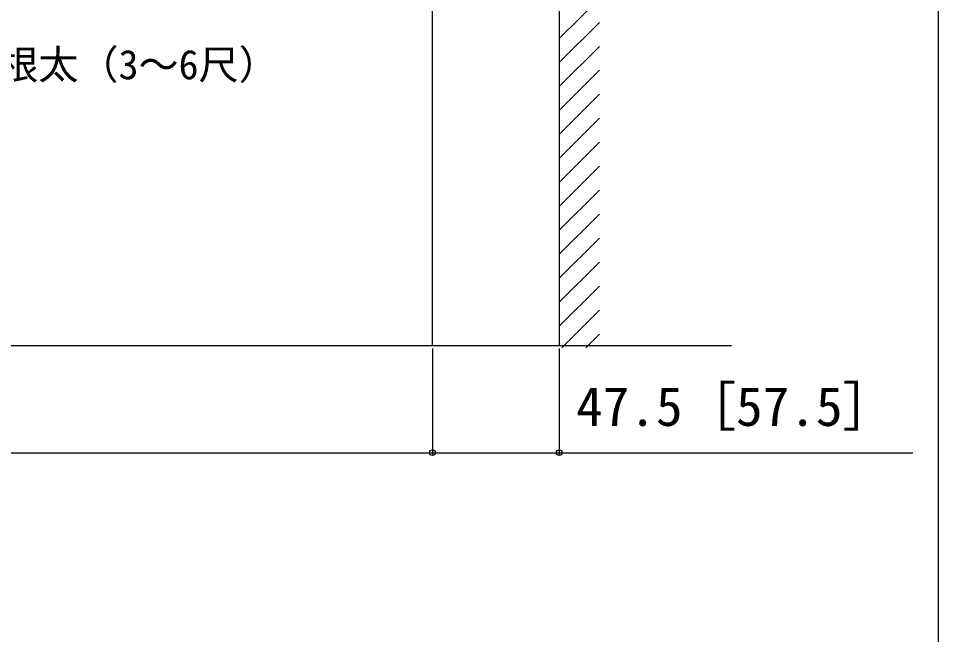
# Model space of a CAD drawing. Units: millimetres, scale not verified. Extents: x -875 to 875, y -1304 to 1297.
# Drawn here: x 530.5 to 875, y -15.8 to 214.9 of the extents above; entities that cross this region are included whole.
import ezdxf
from ezdxf.enums import TextEntityAlignment as Align

# ---------------------------------------------------------------- set-up
doc = ezdxf.new("R2010")
doc.units = ezdxf.units.MM
doc.header["$LTSCALE"] = 8
for name, color, linetype in [('0-2_USER1', 3, 'Continuous'), ('0-5_YKK_12', 2, 'Continuous'), ('0-8_YKK_D', 6, 'Continuous'), ('0-9_YKK_ZWAK', 7, 'Continuous'), ('0-A_YSS_K', 3, 'Continuous')]:
    doc.layers.add(name, color=color, linetype=linetype)
doc.styles.add('ＭＳ ゴシック', font='')
doc.styles.get('ＭＳ ゴシック').set_extended_font_data('MS Gothic')

msp = doc.modelspace()

# ---------------------------------------------------------------- linework, layer by layer
at = {"layer": '0-5_YKK_12'}
msp.add_line((685.5, 92.317), (685.5, 979.3), dxfattribs=at)
at = {"layer": '0-8_YKK_D'}
for p, q in [((685.5, 91.317), (685.5, 51.317)), ((685.5, 91.317), (685.5, 51.317)), ((733, 91.317), (733, 51.317)), ((-314.5, 52.317), (685.5, 52.317))]:
    msp.add_line(p, q, dxfattribs=at)
msp.add_lwpolyline([(685.5, 52.317), (733, 52.317), (865.346, 52.317)], dxfattribs=at)
for centre in [(685.5, 52.317), (685.5, 52.317), (733, 52.317)]:
    msp.add_circle(centre, 1.075, dxfattribs=at)
at = {"layer": '0-9_YKK_ZWAK'}
msp.add_lwpolyline([(-875, -1304.2), (875, -1304.2), (875, 1245.8)], dxfattribs=at)
at = {"layer": '0-A_YSS_K'}
for p, q in [((733, 1044.502), (733, 92.317)), ((733, 207.403), (748, 222.403)), ((733, 198.423), (748, 213.423)), ((733, 189.443), (748, 204.443)), ((733, 180.463), (748, 195.463)), ((733, 171.482), (748, 186.482)), ((733, 162.502), (748, 177.502)), ((733, 153.522), (748, 168.522)), ((733, 144.542), (748, 159.542)), ((733, 135.561), (748, 150.561)), ((733, 126.581), (748, 141.581)), ((733, 117.601), (748, 132.601)), ((733, 108.621), (748, 123.621)), ((733, 99.64), (748, 114.64)), ((733.898, 91.558), (748, 105.66)), ((742.879, 91.558), (748, 96.68)), ((797.425, 92.317), (-471.489, 92.317))]:
    msp.add_line(p, q, dxfattribs=at)

# ---------------------------------------------------------------- texts
at = {"layer": '0-2_USER1', "style": 'ＭＳ ゴシック'}
msp.add_text('※追加の根太（3～6尺）', height=11, dxfattribs=at).set_placement((462.955, 188.817), align=Align.BOTTOM_LEFT)
at = {"layer": '0-8_YKK_D', "style": 'ＭＳ ゴシック'}
msp.add_text('47.5［57.5］', height=14.66, dxfattribs=at).set_placement((739.278, 57.931), align=Align.BOTTOM_LEFT)

doc.saveas('drawing.dxf')
